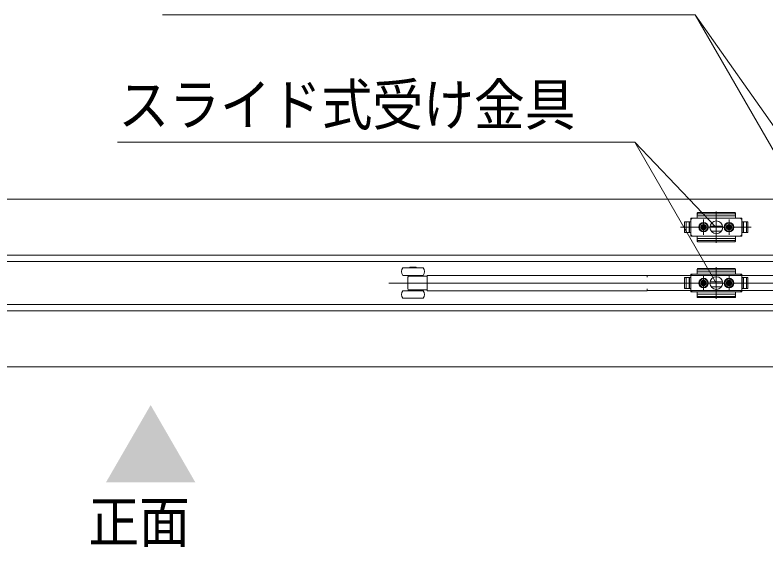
# Model space of a CAD drawing. Units: millimetres, scale not verified. Extents: x -6062 to 6062, y -3045 to 3045.
# Drawn here: x -3110 to -2520, y 1064 to 1483 of the extents above; entities that cross this region are included whole.
import ezdxf
from ezdxf.enums import TextEntityAlignment as Align

# ---------------------------------------------------------------- set-up
doc = ezdxf.new("R2010")
doc.units = ezdxf.units.MM
doc.header["$LTSCALE"] = 20
doc.layers.add('0-0_2寸法-3', color=7, linetype='Continuous', lineweight=9)
doc.layers.add('0-1_3一般', color=7, linetype='Continuous', lineweight=9)
doc.styles.add('ＭＳ ゴシック', font='')
doc.styles.get('ＭＳ ゴシック').set_extended_font_data('MS Gothic')

# ---------------------------------------------------------------- blocks, each defined once
blk = doc.blocks.new('グループ-108')
at = {"layer": '0-1_3一般'}
for p, q in [((-15420, 26565.4), (-15420, 26069.2)), ((-15800, 26456.9), (-15820, 26436.9)), ((-15820, 26456.9), (-15820, 26401.9)), ((-15730, 26456.9), (-15820, 26456.9)), ((-15820, 26176.9), (-15820, 26456.9)), ((-15820, 26401.9), (-15820, 26446.9)), ((-15810, 26456.9), (-15030, 26456.9)), ((-15720, 26516.1), (-15720, 26536.7)), ((-15720, 26516.1), (-15720, 26466.9)), ((-15120, 26493.9), (-15720, 26493.9)), ((-15130, 26546.7), (-15710, 26546.7)), ((-15130, 26526.1), (-15710, 26526.1)), ((-15620, 26193.9), (-15620, 26438.3)), ((-15420, 26474.2), (-15420, 26153.1)), ((-15220, 26193.9), (-15220, 26438.3)), ((-15120, 26526.1), (-15120, 26536.7)), ((-15120, 26516.1), (-15120, 26526.1)), ((-15120, 26466.9), (-15120, 26516.1)), ((-15020, 26456.9), (-15110, 26456.9)), ((-15020, 26436.9), (-15040, 26456.9)), ((-15020, 26456.9), (-15020, 26176.9)), ((-15020, 26446.9), (-15020, 26401.9)), ((-14883.1, 26316.9), (-15981.1, 26316.9)), ((-15971.7, 26316.9), (-14873.7, 26316.9)), ((-15918, 26401.9), (-15820, 26401.9)), ((-15918, 26231.9), (-15918, 26401.9)), ((-15918, 26391.9), (-15918, 26241.9)), ((-15820, 26401.9), (-15908, 26401.9)), ((-15894, 26401.9), (-15894, 26231.9)), ((-15848, 26401.9), (-15848, 26231.9)), ((-15844, 26231.9), (-15844, 26401.9)), ((-15820, 26231.9), (-15820, 26401.9)), ((-15743, 26316.9), (-15495, 26316.9)), ((-15725, 26316.9), (-15705, 26316.9)), ((-15705, 26316.9), (-15685, 26316.9)), ((-15685, 26316.9), (-15515, 26316.9)), ((-15664, 26316.9), (-15576, 26316.9)), ((-15660.1, 26325.5), (-15640.5, 26326.6)), ((-15639.8, 26322.9), (-15660.1, 26325.5)), ((-15640.5, 26326.6), (-15633.2, 26330)), ((-15636.7, 26322.9), (-15640.5, 26326.6)), ((-15636.7, 26322.9), (-15639.8, 26322.9)), ((-15629.4, 26326.3), (-15636.7, 26322.9)), ((-15629.7, 26337.4), (-15633.2, 26330)), ((-15633.2, 26330), (-15629.4, 26326.3)), ((-15628.6, 26357.1), (-15629.7, 26337.4)), ((-15626, 26333.6), (-15629.7, 26337.4)), ((-15629.4, 26326.3), (-15626, 26333.6)), ((-15626.1, 26336.7), (-15628.6, 26357.1)), ((-15626, 26333.6), (-15626.1, 26336.7)), ((-15620, 26421.9), (-15620, 26211.9)), ((-15620, 26393.4), (-15620, 26241.5)), ((-15620, 26272.9), (-15620, 26360.9)), ((-15614, 26333.6), (-15610.3, 26337.4)), ((-15614, 26333.6), (-15613.9, 26336.7)), ((-15610.6, 26326.3), (-15614, 26333.6)), ((-15613.9, 26336.7), (-15611.4, 26357.1)), ((-15611.4, 26357.1), (-15610.3, 26337.4)), ((-15606.8, 26330), (-15610.6, 26326.3)), ((-15610.6, 26326.3), (-15603.3, 26322.9)), ((-15610.3, 26337.4), (-15606.8, 26330)), ((-15599.5, 26326.6), (-15606.8, 26330)), ((-15603.3, 26322.9), (-15599.5, 26326.6)), ((-15603.3, 26322.9), (-15600.2, 26322.9)), ((-15600.2, 26322.9), (-15579.9, 26325.5)), ((-15579.9, 26325.5), (-15599.5, 26326.6)), ((-15343, 26316.9), (-15095, 26316.9)), ((-15325, 26316.9), (-15305, 26316.9)), ((-15305, 26316.9), (-15285, 26316.9)), ((-15285, 26316.9), (-15115, 26316.9)), ((-15264, 26316.9), (-15176, 26316.9)), ((-15236.7, 26322.9), (-15239.8, 26322.9)), ((-15220, 26421.9), (-15220, 26211.9)), ((-15220, 26272.9), (-15220, 26360.9)), ((-15203.3, 26322.9), (-15200.2, 26322.9)), ((-15020, 26401.9), (-14922, 26401.9)), ((-15020, 26401.9), (-15020, 26231.9)), ((-15020, 26401.9), (-14932, 26401.9)), ((-14996, 26401.9), (-14996, 26231.9)), ((-14992, 26231.9), (-14992, 26401.9)), ((-14946, 26231.9), (-14946, 26401.9)), ((-14922, 26401.9), (-14922, 26231.9)), ((-14922, 26241.9), (-14922, 26391.9)), ((-15820, 26231.9), (-15918, 26231.9)), ((-15908, 26231.9), (-15820, 26231.9)), ((-15820, 26186.9), (-15820, 26231.9)), ((-15820, 26231.9), (-15820, 26176.9)), ((-15639.8, 26310.8), (-15660.1, 26308.3)), ((-15660.1, 26308.3), (-15640.5, 26307.2)), ((-15636.7, 26310.9), (-15640.5, 26307.2)), ((-15640.5, 26307.2), (-15633.2, 26303.7)), ((-15636.7, 26310.9), (-15639.8, 26310.8)), ((-15629.4, 26307.5), (-15636.7, 26310.9)), ((-15633.2, 26303.7), (-15629.4, 26307.5)), ((-15629.7, 26296.4), (-15633.2, 26303.7)), ((-15626, 26300.1), (-15629.7, 26296.4)), ((-15628.6, 26276.7), (-15629.7, 26296.4)), ((-15629.4, 26307.5), (-15626, 26300.1)), ((-15626.1, 26297.1), (-15628.6, 26276.7)), ((-15626, 26300.1), (-15626.1, 26297.1)), ((-15610.6, 26307.5), (-15614, 26300.1)), ((-15614, 26300.1), (-15613.9, 26297.1)), ((-15614, 26300.1), (-15610.3, 26296.4)), ((-15613.9, 26297.1), (-15611.4, 26276.7)), ((-15611.4, 26276.7), (-15610.3, 26296.4)), ((-15610.6, 26307.5), (-15603.3, 26310.9)), ((-15606.8, 26303.7), (-15610.6, 26307.5)), ((-15610.3, 26296.4), (-15606.8, 26303.7)), ((-15599.5, 26307.2), (-15606.8, 26303.7)), ((-15603.3, 26310.9), (-15600.2, 26310.8)), ((-15603.3, 26310.9), (-15599.5, 26307.2)), ((-15600.2, 26310.8), (-15579.9, 26308.3)), ((-15579.9, 26308.3), (-15599.5, 26307.2)), ((-15236.7, 26310.9), (-15239.8, 26310.8)), ((-15203.3, 26310.9), (-15200.2, 26310.8)), ((-14922, 26231.9), (-15020, 26231.9)), ((-15020, 26231.9), (-15020, 26186.9)), ((-14932, 26231.9), (-15020, 26231.9)), ((-15820, 26196.9), (-15800, 26176.9)), ((-15820, 26176.9), (-15730, 26176.9)), ((-15030, 26176.9), (-15810, 26176.9)), ((-15720, 26166.9), (-15720, 26117.7)), ((-15720, 26139.9), (-15120, 26139.9)), ((-15720, 26117.7), (-15720, 26107.7)), ((-15720, 26107.7), (-15720, 26097.1)), ((-15710, 26107.7), (-15130, 26107.7)), ((-15710, 26087.1), (-15130, 26087.1)), ((-15120, 26117.7), (-15120, 26166.9)), ((-15120, 26117.7), (-15120, 26107.7)), ((-15120, 26097.1), (-15120, 26107.7)), ((-15110, 26176.9), (-15020, 26176.9)), ((-15040, 26176.9), (-15020, 26196.9)), ((-59990, 25876.9), (11350, 25876.9)), ((-59990, 25876.9), (11350, 25876.9)), ((-20077.2, 25676.9), (-20352, 25676.9)), ((-20142, 25684.9), (-20242, 25684.9)), ((-20242, 25684.9), (-20242, 25676.9)), ((-20142, 25676.9), (-20142, 25684.9)), ((-20032, 25676.9), (-20077.2, 25676.9)), ((-15720, 25636.1), (-15720, 25656.7)), ((-15720, 25636.1), (-15720, 25586.9)), ((-15120, 25613.9), (-15720, 25613.9)), ((-15130, 25666.7), (-15710, 25666.7)), ((-15130, 25646.1), (-15710, 25646.1)), ((-15420, 25685.4), (-15420, 25189.2)), ((-15120, 25586.9), (-15120, 25636.1)), ((-20077.2, 25556.9), (-20352, 25556.9)), ((-20272, 25525.5), (-20272, 25525.3)), ((-20272, 25348.4), (-20272, 25525.3)), ((-20267, 25556.9), (-20267, 25542.9)), ((-20267, 25542.9), (-20260.8, 25542.9)), ((-20260.8, 25542.9), (-20246.1, 25542.9)), ((-20246.1, 25542.9), (-20192, 25542.9)), ((-20192, 25542.9), (-19972, 25542.9)), ((-20117, 25542.9), (-20117, 25556.9)), ((-20032, 25556.9), (-20077.2, 25556.9)), ((-19972, 25556.9), (-19952, 25556.9)), ((-19972, 25540.2), (-19972, 25556.9)), ((-19972, 25540.2), (-19972, 25522.9)), ((-19972, 25350.9), (-19972, 25522.9)), ((-16506, 25556.9), (-19952, 25556.9)), ((-16506, 25529.9), (-16506, 25556.9)), ((-15918, 25351.9), (-15918, 25521.9)), ((-15918, 25521.9), (-15820, 25521.9)), ((-15918, 25511.9), (-15918, 25361.9)), ((-15894, 25521.9), (-15894, 25351.9)), ((-15848, 25521.9), (-15848, 25351.9)), ((-15844, 25351.9), (-15844, 25521.9)), ((-15820, 25296.9), (-15820, 25576.9)), ((-15800, 25576.9), (-15820, 25556.9)), ((-15820, 25521.9), (-15820, 25566.9)), ((-15820, 25351.9), (-15820, 25521.9)), ((-15810, 25576.9), (-15030, 25576.9)), ((-15620, 25313.9), (-15620, 25558.3)), ((-15620, 25541.9), (-15620, 25331.9)), ((-15620, 25513.4), (-15620, 25361.5)), ((-15420, 25594.2), (-15420, 25273.1)), ((-15220, 25313.9), (-15220, 25558.3)), ((-15220, 25541.9), (-15220, 25331.9)), ((-15020, 25576.9), (-15110, 25576.9)), ((-15020, 25556.9), (-15040, 25576.9)), ((-15020, 25576.9), (-15020, 25296.9)), ((-15020, 25566.9), (-15020, 25521.9)), ((-15020, 25521.9), (-14932, 25521.9)), ((-15020, 25521.9), (-15020, 25351.9)), ((-15020, 25521.9), (-14922, 25521.9)), ((-14996, 25521.9), (-14996, 25351.9)), ((-14992, 25351.9), (-14992, 25521.9)), ((-14946, 25351.9), (-14946, 25521.9)), ((-14922, 25521.9), (-14922, 25351.9)), ((-14922, 25361.9), (-14922, 25511.9)), ((-12454, 25436.9), (-20574, 25436.9)), ((-14883.1, 25436.9), (-15981.1, 25436.9)), ((-15971.7, 25436.9), (-14873.7, 25436.9)), ((-15743, 25436.9), (-15495, 25436.9)), ((-15685, 25436.9), (-15515, 25436.9)), ((-15664, 25436.9), (-15576, 25436.9)), ((-15636.7, 25442.9), (-15639.8, 25442.9)), ((-15636.7, 25430.9), (-15639.8, 25430.8)), ((-15620, 25392.9), (-15620, 25480.9)), ((-15603.3, 25442.9), (-15600.2, 25442.9)), ((-15603.3, 25430.9), (-15600.2, 25430.8)), ((-15343, 25436.9), (-15095, 25436.9)), ((-15264, 25436.9), (-15176, 25436.9)), ((-15260.1, 25445.5), (-15240.5, 25446.6)), ((-15239.8, 25442.9), (-15260.1, 25445.5)), ((-15239.8, 25430.8), (-15260.1, 25428.3)), ((-15260.1, 25428.3), (-15240.5, 25427.2)), ((-15240.5, 25446.6), (-15233.2, 25450)), ((-15236.7, 25442.9), (-15240.5, 25446.6)), ((-15236.7, 25430.9), (-15240.5, 25427.2)), ((-15240.5, 25427.2), (-15233.2, 25423.7)), ((-15236.7, 25442.9), (-15239.8, 25442.9)), ((-15236.7, 25430.9), (-15239.8, 25430.8)), ((-15229.4, 25446.3), (-15236.7, 25442.9)), ((-15229.4, 25427.5), (-15236.7, 25430.9)), ((-15229.7, 25457.4), (-15233.2, 25450)), ((-15233.2, 25450), (-15229.4, 25446.3)), ((-15233.2, 25423.7), (-15229.4, 25427.5)), ((-15229.7, 25416.4), (-15233.2, 25423.7)), ((-15228.6, 25477.1), (-15229.7, 25457.4)), ((-15226, 25453.6), (-15229.7, 25457.4)), ((-15226, 25420.1), (-15229.7, 25416.4)), ((-15228.6, 25396.7), (-15229.7, 25416.4)), ((-15229.4, 25446.3), (-15226, 25453.6)), ((-15229.4, 25427.5), (-15226, 25420.1)), ((-15226.1, 25456.7), (-15228.6, 25477.1)), ((-15226.1, 25417.1), (-15228.6, 25396.7)), ((-15226, 25453.6), (-15226.1, 25456.7)), ((-15226, 25420.1), (-15226.1, 25417.1)), ((-15220, 25392.9), (-15220, 25480.9)), ((-15214, 25453.6), (-15210.3, 25457.4)), ((-15214, 25453.6), (-15213.9, 25456.7)), ((-15210.6, 25446.3), (-15214, 25453.6)), ((-15210.6, 25427.5), (-15214, 25420.1)), ((-15214, 25420.1), (-15213.9, 25417.1)), ((-15214, 25420.1), (-15210.3, 25416.4)), ((-15213.9, 25456.7), (-15211.4, 25477.1)), ((-15213.9, 25417.1), (-15211.4, 25396.7)), ((-15211.4, 25477.1), (-15210.3, 25457.4)), ((-15211.4, 25396.7), (-15210.3, 25416.4)), ((-15206.8, 25450), (-15210.6, 25446.3)), ((-15210.6, 25446.3), (-15203.3, 25442.9)), ((-15210.6, 25427.5), (-15203.3, 25430.9)), ((-15206.8, 25423.7), (-15210.6, 25427.5)), ((-15210.3, 25457.4), (-15206.8, 25450)), ((-15210.3, 25416.4), (-15206.8, 25423.7)), ((-15199.5, 25446.6), (-15206.8, 25450)), ((-15199.5, 25427.2), (-15206.8, 25423.7)), ((-15203.3, 25442.9), (-15199.5, 25446.6)), ((-15203.3, 25442.9), (-15200.2, 25442.9)), ((-15203.3, 25430.9), (-15200.2, 25430.8)), ((-15203.3, 25430.9), (-15199.5, 25427.2)), ((-15200.2, 25442.9), (-15179.9, 25445.5)), ((-15200.2, 25430.8), (-15179.9, 25428.3)), ((-15179.9, 25445.5), (-15199.5, 25446.6)), ((-15179.9, 25428.3), (-15199.5, 25427.2)), ((-20352, 25316.9), (-20032, 25316.9)), ((-20272, 25344.9), (-20272, 25345)), ((-20267, 25330.9), (-20267, 25316.9)), ((-20192, 25330.9), (-20246.1, 25330.9)), ((-19972, 25330.9), (-20192, 25330.9)), ((-20117, 25316.9), (-20117, 25330.9)), ((-19972, 25350.9), (-19972, 25333.6)), ((-16486, 25319.9), (-16506, 25319.9)), ((-13806, 25319.9), (-16486, 25319.9)), ((-15820, 25351.9), (-15918, 25351.9)), ((-15820, 25306.9), (-15820, 25351.9)), ((-15820, 25316.9), (-15800, 25296.9)), ((-15820, 25296.9), (-15730, 25296.9)), ((-15030, 25296.9), (-15810, 25296.9)), ((-15720, 25286.9), (-15720, 25237.7)), ((-15720, 25259.9), (-15120, 25259.9)), ((-15120, 25237.7), (-15120, 25286.9)), ((-15110, 25296.9), (-15020, 25296.9)), ((-15040, 25296.9), (-15020, 25316.9)), ((-14932, 25351.9), (-15020, 25351.9)), ((-15020, 25351.9), (-15020, 25306.9)), ((-14922, 25351.9), (-15020, 25351.9)), ((-20352, 25196.9), (-20032, 25196.9)), ((-15710, 25227.7), (-15130, 25227.7)), ((-15710, 25207.1), (-15130, 25207.1)), ((-15120, 25237.7), (-15120, 25227.7)), ((-15120, 25217.1), (-15120, 25227.7)), ((-59990, 24996.9), (11350, 24996.9)), ((-59990, 24116.9), (11350, 24116.9))]:
    blk.add_line(p, q, dxfattribs=at)
for points in [[(-59990, 25876.9), (-59990, 26756.9), (11350, 26756.9), (11350, 25876.9)], [(-15239.8, 26322.9), (-15260.1, 26325.5), (-15240.5, 26326.6)], [(-15229.4, 26326.3), (-15236.7, 26322.9), (-15240.5, 26326.6), (-15233.2, 26330)], [(-15226, 26333.6), (-15226.1, 26336.7), (-15228.6, 26357.1), (-15229.7, 26337.4)], [(-15214, 26333.6), (-15213.9, 26336.7), (-15211.4, 26357.1), (-15210.3, 26337.4)], [(-15210.6, 26326.3), (-15214, 26333.6), (-15210.3, 26337.4), (-15206.8, 26330)], [(-15200.2, 26322.9), (-15179.9, 26325.5), (-15199.5, 26326.6)], [(-15239.8, 26310.8), (-15260.1, 26308.3), (-15240.5, 26307.2)], [(-15229.4, 26307.5), (-15226, 26300.1), (-15229.7, 26296.4), (-15233.2, 26303.7)], [(-15226, 26300.1), (-15226.1, 26297.1), (-15228.6, 26276.7), (-15229.7, 26296.4)], [(-15214, 26300.1), (-15213.9, 26297.1), (-15211.4, 26276.7), (-15210.3, 26296.4)], [(-15210.6, 26307.5), (-15203.3, 26310.9), (-15199.5, 26307.2), (-15206.8, 26303.7)], [(-15200.2, 26310.8), (-15179.9, 26308.3), (-15199.5, 26307.2)], [(-15120, 25636.1), (-15120, 25646.1), (-15120, 25656.7)], [(-20272, 25528.9), (-20272, 25529), (-20272, 25529), (-20272, 25529.1), (-20272, 25529.1), (-20272, 25529.2), (-20272, 25529.2), (-20272, 25529.2), (-20272, 25529.2), (-20272, 25529.2), (-20272, 25529.2), (-20272, 25529.2), (-20272, 25529.1), (-20272, 25529.1), (-20272, 25529), (-20272, 25528.9), (-20272, 25528.9), (-20272, 25528.8), (-20272, 25528.7), (-20272, 25528.5), (-20272, 25528.4), (-20272, 25528.3), (-20272, 25528.1), (-20272, 25528), (-20272, 25527.8), (-20272, 25527.7), (-20272, 25527.5), (-20272, 25527.4), (-20272, 25527.2), (-20272, 25527.1), (-20272, 25526.9), (-20272, 25526.7), (-20272, 25526.6), (-20272, 25526.4), (-20272, 25526.3), (-20272, 25526.1), (-20272, 25526), (-20272, 25525.8), (-20272, 25525.7), (-20272, 25525.5)], [(-16506, 25553.9), (-16486, 25553.9), (-13806, 25553.9), (-13786, 25553.9), (-13786, 25529.9), (-13786, 25343.9)], [(-15730, 25576.9), (-15820, 25576.9), (-15820, 25521.9), (-15908, 25521.9)], [(-15725, 25436.9), (-15705, 25436.9), (-15685, 25436.9)], [(-15639.8, 25442.9), (-15660.1, 25445.5), (-15640.5, 25446.6)], [(-15639.8, 25430.8), (-15660.1, 25428.3), (-15640.5, 25427.2)], [(-15629.4, 25446.3), (-15636.7, 25442.9), (-15640.5, 25446.6), (-15633.2, 25450)], [(-15629.4, 25427.5), (-15626, 25420.1), (-15629.7, 25416.4), (-15633.2, 25423.7)], [(-15626, 25453.6), (-15626.1, 25456.7), (-15628.6, 25477.1), (-15629.7, 25457.4)], [(-15626, 25420.1), (-15626.1, 25417.1), (-15628.6, 25396.7), (-15629.7, 25416.4)], [(-15614, 25453.6), (-15613.9, 25456.7), (-15611.4, 25477.1), (-15610.3, 25457.4)], [(-15610.6, 25446.3), (-15614, 25453.6), (-15610.3, 25457.4), (-15606.8, 25450)], [(-15614, 25420.1), (-15613.9, 25417.1), (-15611.4, 25396.7), (-15610.3, 25416.4)], [(-15610.6, 25427.5), (-15603.3, 25430.9), (-15599.5, 25427.2), (-15606.8, 25423.7)], [(-15600.2, 25442.9), (-15579.9, 25445.5), (-15599.5, 25446.6)], [(-15600.2, 25430.8), (-15579.9, 25428.3), (-15599.5, 25427.2)], [(-15325, 25436.9), (-15305, 25436.9), (-15285, 25436.9), (-15115, 25436.9)], [(-20272, 25348.4), (-20272, 25348.3), (-20272, 25348.1), (-20272, 25348), (-20272, 25347.8), (-20272, 25347.7), (-20272, 25347.5), (-20272, 25347.4), (-20272, 25347.2), (-20272, 25347.1), (-20272, 25346.9), (-20272, 25346.8), (-20272, 25346.6), (-20272, 25346.4), (-20272, 25346.3), (-20272, 25346.1), (-20272, 25346), (-20272, 25345.8), (-20272, 25345.7), (-20272, 25345.5), (-20272, 25345.4), (-20272, 25345.3), (-20272, 25345.2), (-20272, 25345.1), (-20272, 25345), (-20272, 25344.9), (-20272, 25344.8), (-20272, 25344.8), (-20272, 25344.7), (-20272, 25344.7), (-20272, 25344.7), (-20272, 25344.6), (-20272, 25344.6), (-20272, 25344.6), (-20272, 25344.7), (-20272, 25344.7), (-20272, 25344.7), (-20272, 25344.8), (-20272, 25344.8), (-20272, 25344.9)], [(-20246.1, 25330.9), (-20260.8, 25330.9), (-20267, 25330.9)], [(-19952, 25316.9), (-19972, 25316.9), (-19972, 25333.6)], [(-19952, 25316.9), (-16506, 25316.9), (-16506, 25343.9)], [(-15908, 25351.9), (-15820, 25351.9), (-15820, 25296.9)], [(-15720, 25237.7), (-15720, 25227.7), (-15720, 25217.1)], [(-59990, 24116.9), (-59990, 24996.9), (11350, 24996.9), (11350, 24116.9)]]:
    blk.add_lwpolyline(points, dxfattribs=at)
for points in [[(-15229.4, 26326.3), (-15226, 26333.6), (-15229.7, 26337.4), (-15233.2, 26330)], [(-15210.6, 26326.3), (-15203.3, 26322.9), (-15199.5, 26326.6), (-15206.8, 26330)], [(-15229.4, 26307.5), (-15236.7, 26310.9), (-15240.5, 26307.2), (-15233.2, 26303.7)], [(-15210.6, 26307.5), (-15214, 26300.1), (-15210.3, 26296.4), (-15206.8, 26303.7)], [(-12638, 25096.9), (-36002, 25096.9), (-36002, 25776.9), (-12638, 25776.9)], [(-15629.4, 25427.5), (-15636.7, 25430.9), (-15640.5, 25427.2), (-15633.2, 25423.7)], [(-15629.4, 25446.3), (-15626, 25453.6), (-15629.7, 25457.4), (-15633.2, 25450)], [(-15610.6, 25427.5), (-15614, 25420.1), (-15610.3, 25416.4), (-15606.8, 25423.7)], [(-15610.6, 25446.3), (-15603.3, 25442.9), (-15599.5, 25446.6), (-15606.8, 25450)]]:
    blk.add_lwpolyline(points, close=True, dxfattribs=at)
for centre, radius in [((-15620, 26316.9), 75), ((-15620, 26316.9), 65), ((-15620, 26316.9), 42), ((-15620, 26316.9), 40), ((-15620, 26316.9), 40), ((-15620, 26316.9), 32.4), ((-15620, 26316.9), 30), ((-15220, 26316.9), 75), ((-15220, 26316.9), 65), ((-15220, 26316.9), 42), ((-15220, 26316.9), 40), ((-15220, 26316.9), 40), ((-15220, 26316.9), 32.4), ((-15220, 26316.9), 30), ((-15620, 25436.9), 75), ((-15620, 25436.9), 65), ((-15220, 25436.9), 75), ((-15220, 25436.9), 65), ((-15620, 25436.9), 42), ((-15620, 25436.9), 40), ((-15620, 25436.9), 40), ((-15620, 25436.9), 32.4), ((-15620, 25436.9), 30), ((-15220, 25436.9), 42), ((-15220, 25436.9), 40), ((-15220, 25436.9), 40), ((-15220, 25436.9), 32.4), ((-15220, 25436.9), 30)]:
    blk.add_circle(centre, radius, dxfattribs=at)
for centre, radius, start, end in [((-15810, 26446.9), 10, 90, 180), ((-15730, 26466.9), 10, 270, 0), ((-15710, 26536.7), 10, 90, 180), ((-15710, 26516.1), 10, 90, 180), ((-15130, 26536.7), 10, 0, 90), ((-15130, 26516.1), 10, 0, 90), ((-15110, 26466.9), 10, 180, 270), ((-15030, 26446.9), 10, 0, 90), ((-15908, 26391.9), 10, 90, 180), ((-15615, 26316.9), 46, 169.19486, 180), ((-15615, 26316.9), 46, 180, 190.80514), ((-15620, 26316.9), 20.7, 162.98773, 197.01227), ((-15620, 26311.9), 46, 79.19486, 100.80514), ((-15620, 26316.9), 20.7, 72.98773, 107.01227), ((-15620, 26316.9), 20.7, 342.98773, 17.01227), ((-15625, 26316.9), 46, 0, 10.80514), ((-15625, 26316.9), 46, 349.19486, 0), ((-15215, 26316.9), 46, 169.19486, 180), ((-15215, 26316.9), 46, 180, 190.80514), ((-15220, 26316.9), 20.7, 162.98773, 197.01227), ((-15220, 26311.9), 46, 79.19486, 100.80514), ((-15220, 26316.9), 20.7, 72.98773, 107.01227), ((-15220, 26316.9), 20.7, 342.98773, 17.01227), ((-15225, 26316.9), 46, 0, 10.80514), ((-15225, 26316.9), 46, 349.19486, 0), ((-14932, 26391.9), 10, 0, 90), ((-15908, 26241.9), 10, 180, 270), ((-15620, 26321.8), 46, 259.19486, 280.80514), ((-15620, 26316.9), 20.7, 252.98773, 287.01227), ((-15220, 26321.8), 46, 259.19486, 280.80514), ((-15220, 26316.9), 20.7, 252.98773, 287.01227), ((-14932, 26241.9), 10, 270, 0), ((-15810, 26186.9), 10, 180, 270), ((-15730, 26166.9), 10, 0, 90), ((-15710, 26117.7), 10, 180, 270), ((-15710, 26097.1), 10, 180, 270), ((-15130, 26117.7), 10, 270, 0), ((-15130, 26097.1), 10, 270, 0), ((-15110, 26166.9), 10, 90, 180), ((-15030, 26186.9), 10, 270, 0), ((-20272, 25616.9), 100, 143.1301, 216.8699), ((-20112, 25616.9), 100, 323.1301, 36.8699), ((-15710, 25656.7), 10, 90, 180), ((-15710, 25636.1), 10, 90, 180), ((-15130, 25656.7), 10, 0, 90), ((-15130, 25636.1), 10, 0, 90), ((-20252, 25529.6), 20, 137.45665, 180.25028), ((-15908, 25511.9), 10, 90, 180), ((-15810, 25566.9), 10, 90, 180), ((-15730, 25586.9), 10, 270, 0), ((-15110, 25586.9), 10, 180, 270), ((-15030, 25566.9), 10, 0, 90), ((-14932, 25511.9), 10, 0, 90), ((-15615, 25436.9), 46, 169.19486, 180), ((-15615, 25436.9), 46, 180, 190.80514), ((-15620, 25436.9), 20.7, 162.98773, 197.01227), ((-15620, 25431.9), 46, 79.19486, 100.80514), ((-15620, 25441.8), 46, 259.19486, 280.80514), ((-15620, 25436.9), 20.7, 72.98773, 107.01227), ((-15620, 25436.9), 20.7, 252.98773, 287.01227), ((-15620, 25436.9), 20.7, 342.98773, 17.01227), ((-15625, 25436.9), 46, 0, 10.80514), ((-15625, 25436.9), 46, 349.19486, 0), ((-15215, 25436.9), 46, 169.19486, 180), ((-15215, 25436.9), 46, 180, 190.80514), ((-15220, 25436.9), 20.7, 162.98773, 197.01227), ((-15220, 25431.9), 46, 79.19486, 100.80514), ((-15220, 25441.8), 46, 259.19486, 280.80514), ((-15220, 25436.9), 20.7, 72.98773, 107.01227), ((-15220, 25436.9), 20.7, 252.98773, 287.01227), ((-15220, 25436.9), 20.7, 342.98773, 17.01227), ((-15225, 25436.9), 46, 0, 10.80514), ((-15225, 25436.9), 46, 349.19486, 0), ((-20272, 25256.9), 100, 143.1301, 216.8699), ((-20252, 25344.2), 20, 179.75095, 224.06049), ((-20112, 25256.9), 100, 323.1301, 36.8699), ((-15908, 25361.9), 10, 180, 270), ((-15810, 25306.9), 10, 180, 270), ((-15730, 25286.9), 10, 0, 90), ((-15110, 25286.9), 10, 90, 180), ((-15030, 25306.9), 10, 270, 0), ((-14932, 25361.9), 10, 270, 0), ((-15710, 25237.7), 10, 180, 270), ((-15710, 25217.1), 10, 180, 270), ((-15130, 25237.7), 10, 270, 0), ((-15130, 25217.1), 10, 270, 0)]:
    blk.add_arc(centre, radius, start, end, dxfattribs=at)
blk = doc.blocks.new('グループ-109')
at = {"layer": '0-1_3一般'}
blk.add_blockref('グループ-108', (0, 0), dxfattribs=at)

msp = doc.modelspace()

# ---------------------------------------------------------------- linework, layer by layer
at = {"layer": '0-0_2寸法-3'}
for p, q in [((-2457.5, 1315.86), (-2575.07, 1482.84)), ((-2558.5, 1315.68), (-2622.59, 1382.84)), ((-2553.61, 1316.68), (-2563.39, 1316.68)), ((-2558.32, 1320.68), (-2558.68, 1320.68)), ((-2558.32, 1320.68), (-2558.68, 1320.68)), ((-2554.5, 1312.68), (-2562.5, 1312.68)), ((-2558.33, 1276.84), (-2558.67, 1276.84)), ((-2558.33, 1276.84), (-2558.67, 1276.84)), ((-2553.61, 1272.84), (-2563.39, 1272.84)), ((-2554.5, 1268.84), (-2562.5, 1268.84))]:
    msp.add_line(p, q, dxfattribs=at)
for points in [[(-2453.2, 1271.76), (-2575.07, 1482.84), (-2994.3, 1482.84)], [(-2558.5, 1271.84), (-2622.59, 1382.84), (-3029.47, 1382.84)]]:
    msp.add_lwpolyline(points, dxfattribs=at)
for centre in [(-2558.5, 1315.68), (-2558.5, 1315.68), (-2558.5, 1271.84), (-2558.5, 1271.84)]:
    msp.add_circle(centre, 5.01, dxfattribs=at)
msp.add_solid([(-2968.43, 1115.1), (-3003.5, 1175.84), (-3038.57, 1115.1)], dxfattribs=at)

# ---------------------------------------------------------------- block references
at = {"layer": '0-1_3一般', "xscale": 0.05, "yscale": 0.05}
msp.add_blockref('グループ-109', (-1787.5, 0), dxfattribs=at)

# ---------------------------------------------------------------- texts
at = {"layer": '0-0_2寸法-3', "style": 'ＭＳ ゴシック', "width": 0.9}
for s, p in [('スライド式受け金具', (-3028.89, 1386.19)), ('正面', (-3052.58, 1057.86))]:
    msp.add_text(s, height=32.55, dxfattribs=at).set_placement(p, align=Align.BOTTOM_LEFT)

doc.saveas('drawing.dxf')
